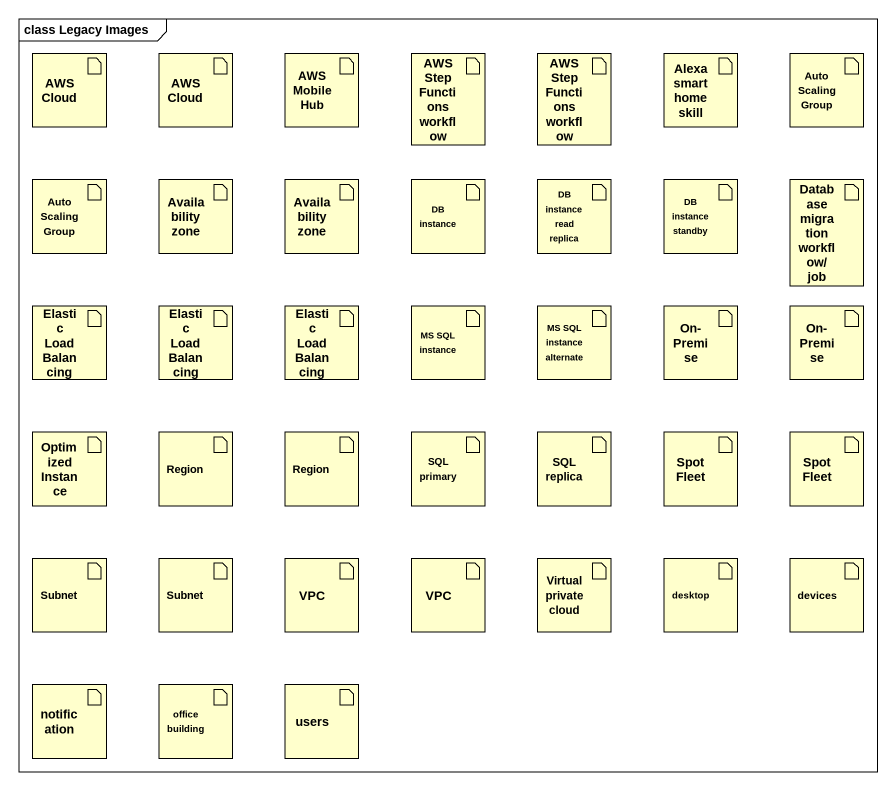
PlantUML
@startuml
mainframe class Legacy Images
artifact "AWS Cloud" as AWS_Cloud
artifact "AWS Cloud" as AWS_Cloud_2
artifact "AWS Mobile Hub" as AWS_Mobile_Hub
artifact "AWS Step Functions workflow" as AWS_Step_Functions_workflow
artifact "AWS Step Functions workflow" as AWS_Step_Functions_workflow_2
artifact "Alexa smart home skill" as Alexa_smart_home_skill
artifact "Auto Scaling Group" as Auto_Scaling_Group
artifact "Auto Scaling Group" as Auto_Scaling_Group_2
artifact "Availability zone" as Availability_zone
artifact "Availability zone" as Availability_zone_2
artifact "DB instance" as DB_instance
artifact "DB instance read replica" as DB_instance_read_replica
artifact "DB instance standby" as DB_instance_standby
artifact "Database migration workflow/job" as Database_migration_workflow
artifact "Elastic Load Balancing" as Elastic_Load_Balancing
artifact "Elastic Load Balancing" as Elastic_Load_Balancing_2
artifact "Elastic Load Balancing" as Elastic_Load_Balancing_3
artifact "MS SQL instance" as MS_SQL_instance
artifact "MS SQL instance alternate" as MS_SQL_instance_alternate
artifact "On-Premise" as On_Premise
artifact "On-Premise" as On_Premise_2
artifact "Optimized Instance" as Optimized_Instance
artifact Region
artifact "Region" as Region_2
artifact "SQL primary" as SQL_primary
artifact "SQL replica" as SQL_replica
artifact "Spot Fleet" as Spot_Fleet
artifact "Spot Fleet" as Spot_Fleet_2
artifact Subnet
artifact "Subnet" as Subnet_2
artifact VPC
artifact "VPC" as VPC_2
artifact "Virtual private cloud" as Virtual_private_cloud
artifact desktop
artifact devices
artifact notification
artifact "office building" as office_building
artifact users
@enduml
